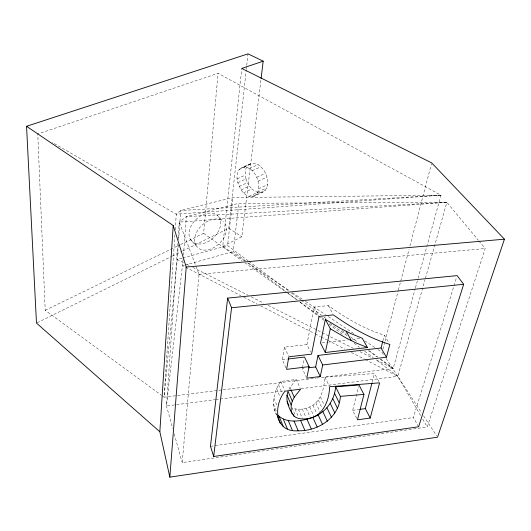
<?xml version="1.0" encoding="UTF-8"?>
<svg xmlns="http://www.w3.org/2000/svg" width="531" height="531" viewBox="0 0 531 531"><rect width="100%" height="100%" fill="white"/><g stroke="black" fill="none" stroke-linecap="round" stroke-linejoin="round"><path stroke-width="0.4" stroke-dasharray="2.65 1.99" d="M254.216 196.165C265.991 188.359 252.49 159.3 239.269 169.422A15.631 9.837 67.7 0 0 237.078 178.828L237.769 182.671L241.067 189.932L243.463 192.879L246.152 195.096L248.966 196.443L251.714 196.809L254.216 196.165L263.051 191.983L265.201 190.33L266.761 187.821L267.617 184.615L267.704 180.945L267.007 177.055L265.566 173.219L263.489 169.714L260.927 166.794L258.059 164.65L255.086 163.442L252.225 163.229L241.28 167.71M174.891 234.782L164.059 397.195L222.376 389.88M175.223 229.837L176.265 214.172L180.699 210.515L232.91 197.559L440.989 195.196L427.336 244.705M177.779 243.537L166.482 405.93L172.681 428.285M178.177 237.769L179.266 222.104L186.341 216.588L238.844 203.327L446.863 202.284L478.371 240.304M178.297 244.811L177.268 259.506L164.059 397.195L162.055 395.728M178.642 239.912L180.699 210.515L440.989 195.196L218.049 73.324L37.761 133.998L45.201 310.323L161.391 395.237M183.142 259.234L166.482 405.93L214.876 399.73M183.454 255.152L186.341 216.588L446.863 202.284L425.245 278.921M276.651 415.222C270.797 404.522 273.916 390.862 280.813 381.411L296.252 379.479L300.28 388.413M478.896 240.935L485.195 248.541L427.276 426.957L182.193 462.614L199.019 274.321L179.266 222.104L446.863 202.284M180.573 244.539L203.632 233.335L218.049 73.324M244.831 261.06L222.755 246.377L241.784 68.439M182.75 250.971L228.788 228.27L246.205 70.311M246.298 69.488L246.663 66.196M246.749 65.373L248.023 53.857M248.203 260.88L227.587 245.581L232.91 197.559M245.8 261.06L233.242 251.541L238.844 203.327M222.755 246.377L241.831 236.693L260.9 80.035M378.815 381.397L374.435 373.499L324.932 377.169C324.043 388.38 321.255 402.033 309.706 406.945C304.23 409.162 297.798 410.317 292.183 407.967L295.409 415.468M285.95 367.87L282.313 359.673L284.463 347.168L306.918 344.592L310.489 351.927M302.458 367.804L304.084 359.348M306.918 344.592L314.133 307.051L328.311 305.584C345.542 317.93 364.027 328.921 384.378 335.227L388.599 342.303M356.746 418.368L352.703 410.344L358.598 386.581M372.158 382.28L374.435 373.499M382.931 340.809L384.378 335.227M382.924 349.159L384.809 341.964M385.021 341.167L398.204 290.796M398.409 289.999L409.082 249.225M409.919 246.026L431.471 163.674M316.821 378.039L393.205 368.461L415.222 288.618M415.448 287.815L417.87 279.034M418.089 278.237L427.116 245.501M420.625 415.547L397.779 376.306L425.019 279.718M418.634 426.771L413.357 417.539L456.627 277.189M289.017 389.455L289.966 387.517L296.252 379.479M239.269 169.422L247.565 165.778L249.656 164.033M37.216 322.722L171.613 256.46M172.356 256.095L182.007 251.336M45.201 310.323L179.83 244.904M251.714 196.809L265.201 190.33M257.794 192.043L266.761 187.821M248.966 196.443L257.608 192.375L260.455 192.673L263.051 191.983M258.617 188.83L267.617 184.615M243.463 192.879L251.9 188.956L254.688 191.1L257.608 192.375M241.067 189.932L249.417 186.082L251.9 188.956M258.013 181.184L267.007 177.055M239.129 186.454L247.406 182.677L249.417 186.082M256.626 177.288L265.566 173.219M237.769 182.671L245.992 178.947L245.282 175.157A15.505 10.228 65.9 0 1 247.565 165.778M237.078 178.828L245.282 175.157M252.145 170.716L260.927 166.794M249.378 168.5L258.059 164.65M243.749 166.953L252.225 163.229M184.237 265.327L182.657 265.772L184.868 266.907M185.027 265.108L233.242 251.541M182.06 258.179L177.268 259.506L183.925 262.865M182.856 257.96L227.587 245.581M210.468 446.319L413.357 417.539M352.703 410.344L359.009 409.481M215.692 399.624L283.766 390.909M300.991 388.705L397.779 376.306L375.968 359.772M223.193 389.774L316.005 378.138M303.878 368.381L302.312 368.574L306.102 376.718M282.313 359.673L287.244 359.089M322.164 342.847L327.886 342.19M328.702 342.097L347.52 339.94M352.425 339.375L359.786 338.532M199.019 274.321L485.195 248.541M440.989 195.196L176.265 214.172L52.111 142.301M186.879 264.358L189.102 265.48M192.799 267.345L248.262 295.329M251.216 296.822L263.788 303.161M268.228 305.398L321.474 332.267M322.211 332.638L353.268 348.309M359.925 351.668L371.76 357.635M376.194 359.879L393.205 368.461L380.568 359.082M185.604 267.285L240.855 295.681M243.802 297.194L257.064 304.004M260.748 305.896L314.525 333.534M315.261 333.913L320.419 336.561M321.155 336.939L327.05 339.966M327.786 340.344L344.732 349.053M351.363 352.458L364.624 359.275M365.361 359.653L397.779 376.306M228.788 228.27L241.831 236.693M247.585 262.898L289.66 290.882M292.422 292.714L302.079 299.139M305.531 301.435L325.53 314.737M328.291 316.576L354.502 334.006M364.843 340.889L375.191 347.772M377.953 349.604L382.088 352.358L384.344 355.81M203.632 233.335L242.083 260.748M244.784 262.666L285.26 291.519M287.961 293.444L297.406 300.174M300.101 302.099L318.321 315.082M321.693 317.485L324.388 319.41M329.791 323.26L347.327 335.758M368.242 350.666L377.01 356.918M380.388 359.321L393.205 368.461M248.866 261.371L288.778 290.981M291.439 292.959L300.752 299.862M301.416 300.36L321.368 315.162M324.029 317.14L326.027 318.62M341.991 330.461L346.643 333.913M350.633 336.88L357.283 341.811M369.257 350.692L377.906 357.111M248.442 263.064L286.103 291.625M286.767 292.13L297.34 300.148M299.982 302.152L323.771 320.186M329.054 324.195L343.59 335.22M354.164 343.238L359.454 347.247M364.737 351.257L373.326 357.768M225.038 223.551A18.353 12.611 -43.2 0 1 219.004 243.848A18.353 12.611 -43.2 0 1 198.428 248.249L190.609 239.733A18.187 12.625 -43.2 0 1 196.311 219.21A18.187 12.625 -43.2 0 1 217.099 215.161L223.405 221.679M190.609 239.733L192.886 242.116A18.187 12.625 -43.2 0 0 213.356 237.842A18.187 12.625 -43.2 0 0 219.27 217.644L217.099 215.161M386.15 358.564L421.753 413.058M423.552 415.813L436.628 435.818M422.703 419.112L427.276 426.957M328.311 305.584L332.977 314.179M314.133 307.051L318.646 315.699M324.932 377.169L329.24 385.977M320.372 396.896L324.202 405.027M318.315 400.089L322.118 408.233M315.812 402.856L319.927 411.751M274.188 409.169L276.731 414.864M312.918 405.153L316.655 413.324M284.463 347.168L288.512 356.062M309.706 406.945L313.741 415.873M306.155 408.239L310.157 417.18M302.272 409.036L305.902 417.247M289.966 387.517L290.623 389.017M298.395 409.288L302.325 418.262M295.037 408.93L298.608 417.174M280.813 381.411L284.682 390.411M278.483 384.696L282.001 392.96M276.565 388.599L280.049 396.876M273.923 398.197L277.355 406.5M273.452 404.124L276.857 412.434M245.992 178.947L247.406 182.677M174.228 433.873L182.193 462.614M196.151 245.866A18.353 12.611 -43.2 0 1 201.979 225.237A18.353 12.611 -43.2 0 1 222.874 221.075"/><path stroke-width="0.8" d="M159.838 431.749L173.206 225.502L26.55 126.292L36.473 323.087L159.838 431.749L169.834 477.143L437.524 437.199L504.45 239.182L431.676 162.878L241.784 68.439L263.197 61.165L261.106 78.389M169.834 477.143L186.228 267.053L173.206 225.502M227.653 298.097L210.468 446.319L213.681 456.487L418.634 426.771L463.682 284.311L457.111 275.616L227.653 298.097L231.576 307.761L213.681 456.487M277.667 415.023C286.873 424.169 301.787 421.143 312.839 417.393C325.676 412.687 334.643 400.42 335.632 386.827L358.996 384.995L363.961 394.414L357.476 419.829L370.213 418.043L379.612 382.831L329.598 386.714C329.333 400.951 322.589 417.346 306.56 418.74C302.265 419.278 297.473 419.078 294.015 416.138C289.163 409.182 284.676 399.923 288.067 391.387L292.296 401.124L291.18 404.901L291.194 411.452L292.256 414.027M292.296 401.124L294.234 397.241L300.619 389.157L285.008 391.161C273.253 405.591 274.135 432.533 298.176 430.794C318.122 431.272 339.263 417.645 340.358 396.352L335.632 386.827M288.067 358.996L304.529 357.044L309.082 366.629L306.785 378.198L320.266 376.512L322.695 364.97L317.989 355.451L381.066 347.978L386.449 357.217L322.695 364.97M320.266 376.512L315.646 366.948L317.989 355.451M325.357 319.383L320.525 343.033L325.311 352.511L367.485 347.539L362.242 338.247L351.031 333.654L341.34 328.842L325.357 319.383L330.309 328.755L346.418 338.187L356.182 342.973L367.485 347.539M325.311 352.511L330.309 328.755M370.213 418.043L365.315 408.611L371.952 383.077M381.066 347.978L382.725 341.606M386.449 357.217L389.86 344.42C369.377 338.187 350.732 327.235 333.362 314.89L319.025 316.416L311.558 354.131L288.851 356.805L286.614 369.357L309.082 366.629M26.55 126.292L248.023 53.857L263.197 61.165M359.799 409.368L365.315 408.611M308.584 367.81L315.646 366.948M231.576 307.761L463.682 284.311M186.228 267.053L504.45 239.182M340.358 396.352L363.961 394.414M288.957 405.326L287.019 401.688M346.205 331.258L351.323 340.59M334.457 393.126L339.143 402.664M332.758 398.575L337.397 408.133M330.255 403.46L334.849 413.038M326.963 407.801L331.503 417.399M322.868 411.618L327.355 421.242M318.122 414.837L322.543 424.488M312.839 417.393L317.193 427.07M307.004 419.291L311.299 428.995M290.955 389.761L294.234 397.241M300.612 420.539L304.84 430.269M286.979 395.15L291.18 404.901M293.371 414.638L294.015 416.138M294.021 421.03L298.176 430.794M288.26 420.559L292.362 430.342M283.328 419.118L287.384 428.922M279.22 416.689L283.249 426.512M277.348 416.377L280.129 423.18"/></g></svg>
